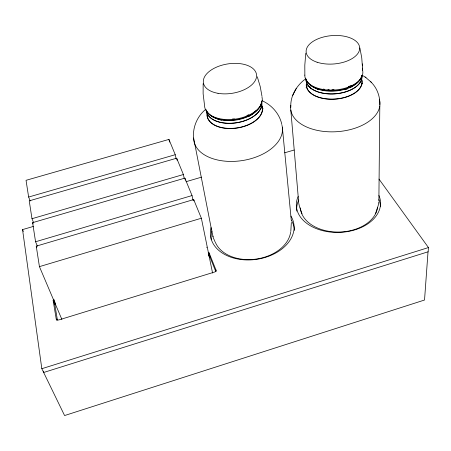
<?xml version="1.0" encoding="UTF-8"?>
<svg xmlns="http://www.w3.org/2000/svg" width="451" height="451" viewBox="0 0 451 451"><rect width="100%" height="100%" fill="white"/><g stroke="black" fill="none" stroke-linecap="round" stroke-linejoin="round"><path stroke-width="0.68" d="M57.429 320.131L54.819 304.583L55.253 303.286L53.81 299.25M378.874 200.78L379.815 106.019M208.92 255.751L208.244 252.425L209.247 253.259L215.961 269.969L215.899 271.017L214.997 271.902L58.686 319.985L57.057 319.973L56.228 319.004L53.184 300.744L53.624 299.447M291.34 222.405L290.81 231.487M203.147 83.689L203.125 93.797L204.562 105.579A29.095 16.755 -8.8 0 0 235.574 119.064A29.095 16.755 -8.8 0 0 262.003 97.14M290.822 107.377C290.083 96.424 296.228 86.085 304.673 79.534M428.027 251.81L424.532 300.022L64.583 415.551L41.819 368.704L22.55 229.604L33.357 226.436M378.987 179.086L428.45 247.56L428.146 251.776L43.657 372.487L43.465 371.1M378.823 201.941L378.254 205.357L375.627 213.346M305.772 53.173L304.814 65.209L304.853 75.21M296.38 88.272L292.631 95.561M205.65 109.384C197.358 116.149 192.509 127.306 193.62 137.983L211.468 229.486M41.819 368.704L428.45 247.56M61.888 319.455L39.429 266.637L201.366 218.233L212.579 273.069M37.444 246.263L35.567 241.759L192.041 195.559L193.045 200.334M39.429 266.637L36.249 246.145L193.688 199.562L201.366 218.233M35.567 241.759L32.607 222.659L184.871 178.128L192.041 195.559M186.043 181.697L201.586 177.142M284.682 152.793L294.142 150.025M33.588 222.597L31.993 218.707L183.388 174.52L184.273 178.63M183.388 174.52L176.679 158.2L29.225 200.853L31.993 218.707M30.211 200.954L28.633 197.042L175.247 154.71L176.149 158.842M175.247 154.71L168.95 139.41L26.04 180.321L28.633 197.042M209.061 256.416L210.059 257.25L215.725 271.395M363.314 75.881L365.975 77.685M261.969 100.652C271.818 105.015 279.631 113.889 281.847 124.555M370.598 81.659C376.805 87.455 380.199 96.153 379.765 104.643M365.158 76.986L371.556 82.482M215.065 241.843L213.284 237.745L211.35 228.928M56.228 319.004L56.781 320.283M53.342 299.876L54.971 303.715M53.246 300.095L54.881 303.935M53.19 300.315L54.825 304.154M53.184 300.744L54.819 304.583M22.55 229.604L23.356 231.493M36.249 246.145L36.79 247.43M32.607 222.659L33.137 223.955M301.99 213.819L299.458 206.558L298.759 203.215M257.29 76.777L260.227 86.575L262.008 96.413M359.887 47.964L361.758 57.908L362.643 70.091L362.548 68.073M168.95 139.41L169.559 142.144M176.679 158.2L177.125 160.24M184.871 178.128L185.31 180.186M212.878 236.087L212.996 236.645M193.688 199.562L193.969 200.926M209.247 253.259L210.059 257.25M209.027 252.91L209.839 256.901M208.869 252.757L209.681 256.749M208.683 252.628L209.501 256.613M208.475 252.515L209.292 256.506M206.8 247.171L206.879 247.56M215.961 269.969L216.226 271.305M282.343 127.216L291.261 220.111M290.816 110.083L298.703 202.651M362.328 63.895L362.429 65.891M290.923 216.091A42.101 29.495 -8 0 1 256.506 259.348A42.101 29.495 -8 0 1 211.057 227.541M378.941 195.486A42.135 28.379 -2 0 1 338.024 232.44A42.135 28.379 -2 0 1 298.162 196.489M296.803 211.13A41.926 28.402 -1.9 0 1 298.799 199.911M378.896 199.63A41.926 28.402 -1.9 0 1 380.475 206.304M211.288 239.808A41.892 29.512 -7.9 0 1 212.009 230.889M291.312 220.156A41.892 29.512 -7.9 0 1 294.475 230.405M311.01 88.915A24.489 13.733 -4.2 0 1 309.989 86.631M361.217 78.412A27.838 15.61 -4.2 0 1 337.106 98.814A27.838 15.61 -4.2 0 1 306.415 84.433M361.86 75.807A27.985 15.559 -4.3 0 1 334.67 93.921A27.985 15.559 -4.3 0 1 306.082 79.438M362.068 75.137A28.396 15.7 -4.3 0 1 333.903 90.719A28.396 15.7 -4.3 0 1 305.693 78.13M361.854 75.667A27.985 15.559 -4.3 0 1 334.665 93.78A27.985 15.559 -4.3 0 1 306.071 79.303M361.753 75.712A28.063 15.531 -4.3 0 1 335.138 91.04A28.063 15.531 -4.3 0 1 306.409 79.985M362.491 69.877A29.073 16.05 -4.4 0 1 335.809 89.901A29.073 16.05 -4.4 0 1 304.842 75.091M377.526 207.55A38.701 26.135 -1.9 0 1 338.199 232.056A38.701 26.135 -1.9 0 1 300.349 207.877M355.236 83.903A24.625 13.688 -4.3 0 1 349.762 87.821M347.355 88.943A24.625 13.688 -4.3 0 1 345.455 89.664M318.04 89.416A24.625 13.688 -4.3 0 1 313.124 86.502M361.798 79.601A28.013 15.712 -4.2 0 1 336.091 99.102A28.013 15.712 -4.2 0 1 306.246 84.529M379.297 99.181A44.745 26.023 -3.9 0 1 337.23 131.669A44.745 26.023 -3.9 0 1 290.81 105.354M306.094 87.302A44.745 26.023 -3.9 0 1 307.334 86.648M361.206 83.328A44.745 26.023 -3.9 0 1 362.508 83.83M351.391 85.369A28.43 15.689 -4.4 0 1 348.251 86.722M334.039 89.653A28.43 15.689 -4.4 0 1 331.953 89.732M329.213 89.698A28.43 15.689 -4.4 0 1 327.86 89.631M324.517 89.287A28.43 15.689 -4.4 0 1 323.226 89.084M262.347 107.885A27.855 16.292 -8.8 0 1 235.839 128.045A27.855 16.292 -8.8 0 1 207.133 114.729M261.975 106.098A27.855 16.292 -8.8 0 1 262.262 107.287M261.563 101.701A28.001 16.242 -8.8 0 1 237.164 122.734A28.001 16.242 -8.8 0 1 206.372 111.008M261.659 101.977A28.419 16.394 -8.8 0 1 236.189 119.639A28.419 16.394 -8.8 0 1 206.411 110.687M261.546 101.56A28.007 16.242 -8.8 0 1 236.121 122.762A28.007 16.242 -8.8 0 1 206.248 109.666M261.298 103.194A28.08 16.213 -8.8 0 1 235.715 120.107A28.08 16.213 -8.8 0 1 206.812 111.171M290.63 232.203A38.668 27.167 -8 0 1 255.813 259.128A38.668 27.167 -8 0 1 215.358 242.322M255.835 110.799A24.642 14.291 -8.8 0 1 252.177 114.329M251.686 114.689A24.642 14.291 -8.8 0 1 248.405 116.719M221.576 120.225A24.642 14.291 -8.8 0 1 215.161 117.655M261.952 105.557A28.03 16.399 -8.8 0 1 236.91 128.095A28.03 16.399 -8.8 0 1 207.026 113.601M281.965 125.322A44.767 27.139 -8.7 0 1 241.499 160.691A44.767 27.139 -8.7 0 1 193.62 137.983M261.845 108.403A44.767 27.139 -8.7 0 1 263.198 108.826M248.693 114.74A28.447 16.383 -8.8 0 1 246.922 115.535M234.373 118.833A28.447 16.383 -8.8 0 1 232.31 119.041M317.126 62.238A26.863 14.218 -4.7 0 0 359.548 49.723A26.863 14.218 -4.7 0 0 322.042 37.405A26.863 14.218 -4.7 0 0 317.126 62.238M218.025 93.318A26.885 14.855 -9 0 0 256.557 74.832A26.885 14.855 -9 0 0 215.262 67.718A26.885 14.855 -9 0 0 218.025 93.318"/></g></svg>
